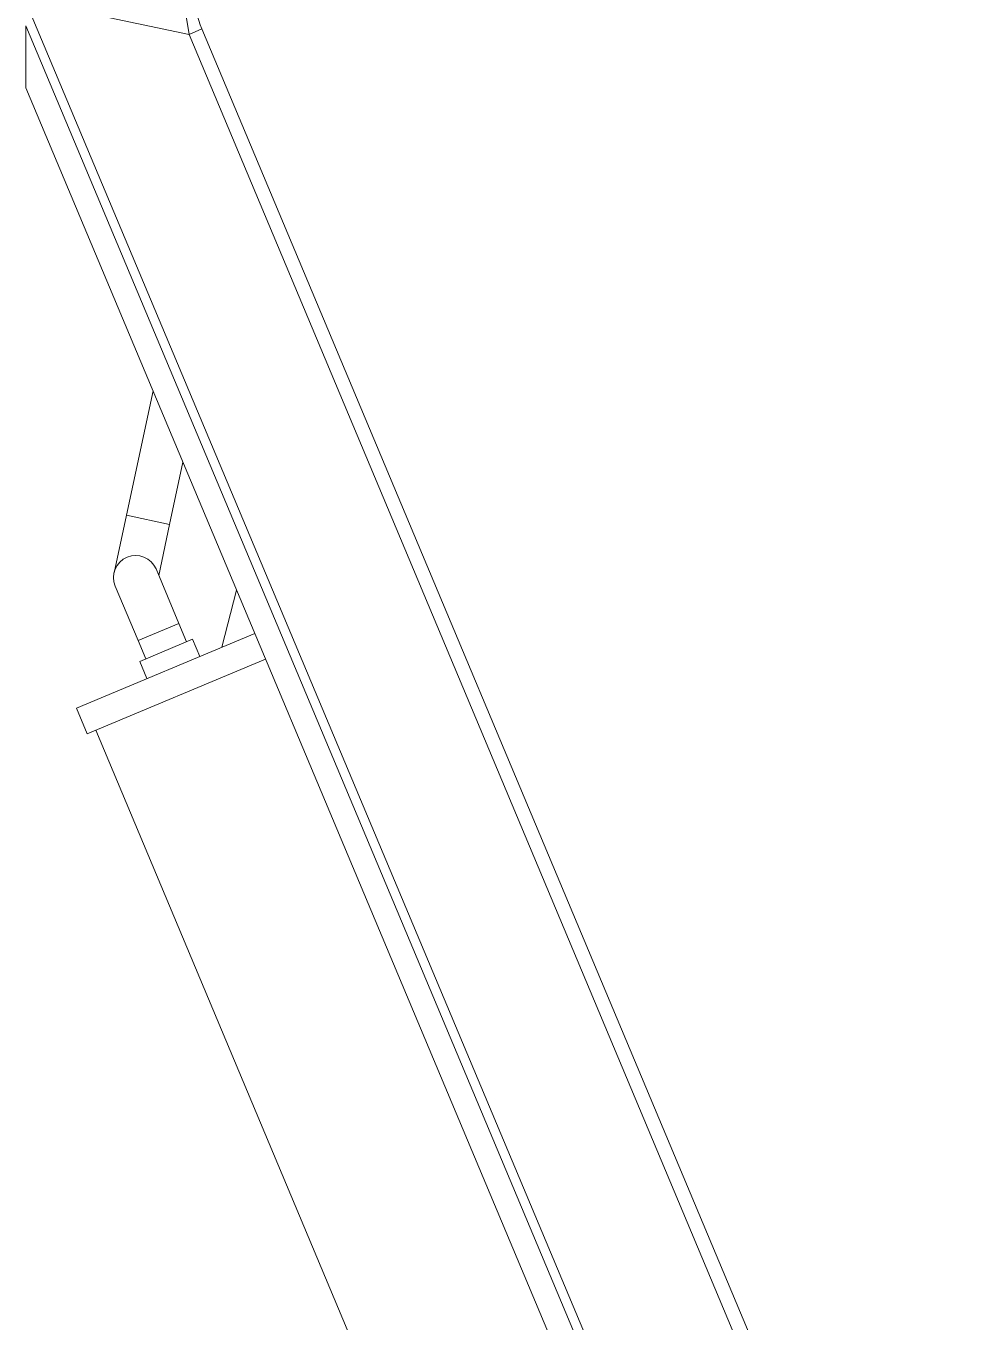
# Model space of a CAD drawing. Header units: millimetres. Extents: x 113490 to 142599, y -20467 to 115.
# Drawn here: x 130703.3 to 130908.9, y -6526.7 to -6247.5 of the extents above; entities that cross this region are included whole.
import ezdxf

# ---------------------------------------------------------------- set-up
doc = ezdxf.new("R2010")
doc.units = ezdxf.units.MM
doc.layers.add('DV1_0', color=7, linetype='Continuous')

msp = doc.modelspace()

# ---------------------------------------------------------------- linework, layer by layer
at = {"layer": 'DV1_0', "color": 7, "linetype": 'Continuous', "lineweight": 20}
for p, q in [((130703.26, -6242), (130738.4, -6249.35)), ((130703.26, -6242.4), (131130.88, -7262.15)), ((130737.02, -6241.13), (130738.4, -6249.35)), ((130703.26, -6247.54), (131129.05, -7262.92)), ((130741.16, -6248.19), (130738.4, -6249.35)), ((130738.4, -6249.35), (131150.37, -7231.81)), ((130741.16, -6248.19), (131153.14, -7230.65)), ((130724.89, -6352.93), (130734.2, -6354.93)), ((130727.41, -6379.9), (130736.18, -6376.22))]:
    msp.add_line(p, q, dxfattribs=at)
at = {"layer": 'DV1_0', "color": 7, "linetype": 'Continuous', "lineweight": 15}
for p, q in [((130703.26, -6248.17), (130703.26, -6247.54)), ((130703.26, -6248.17), (130703.26, -6247.54)), ((130703.26, -6248.17), (130703.26, -6260.87)), ((130703.26, -6248.17), (130703.26, -6260.87)), ((130703.26, -6260.87), (131056.14, -7102.39)), ((130730.64, -6326.16), (130724.89, -6352.93)), ((130734.2, -6354.93), (130737.08, -6341.52)), ((130724.89, -6352.93), (130722.23, -6365.35)), ((130731.85, -6365.89), (130734.2, -6354.93)), ((130736.18, -6376.22), (130731.27, -6364.51)), ((130722.49, -6368.19), (130727.41, -6379.9)), ((130748.63, -6369.07), (130745.46, -6381.33)), ((130737.85, -6380.19), (130736.18, -6376.22)), ((130752.53, -6378.37), (130714.13, -6394.47)), ((130727.41, -6379.9), (130729.07, -6383.87)), ((130727.78, -6384.41), (130739.14, -6379.64)), ((130740.69, -6383.33), (130739.14, -6379.64)), ((130754.85, -6383.9), (130716.46, -6400)), ((130727.78, -6384.41), (130729.32, -6388.1)), ((130714.13, -6394.47), (130716.46, -6400)), ((130718.3, -6399.23), (131075.35, -7250.69))]:
    msp.add_line(p, q, dxfattribs=at)
msp.add_arc((130726.88, -6366.35), 4.76, 22.75, 202.75, dxfattribs=at)
at = {"layer": 'DV1_0', "color": 7, "linetype": 'Continuous', "lineweight": 20}
msp.add_ellipse((130856.24, -6259.15), major_axis=(116.37, -20.65), ratio=0.354256, start_param=3.204443, end_param=3.366071, dxfattribs=at)

doc.saveas('drawing.dxf')
